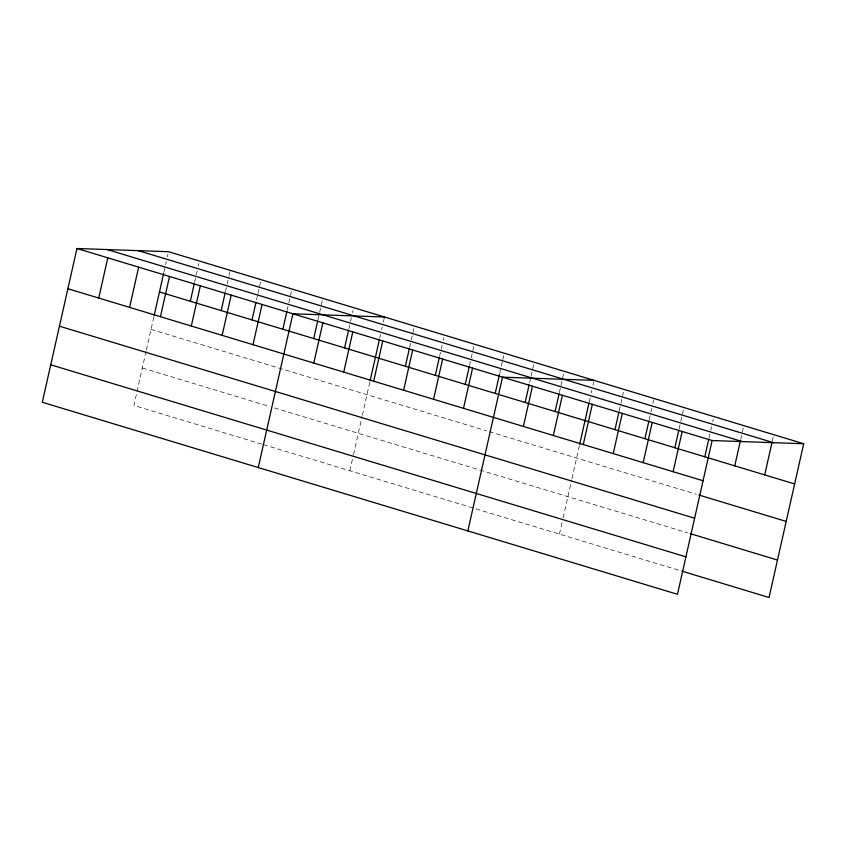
<?xml version="1.0" encoding="UTF-8"?>
<svg xmlns="http://www.w3.org/2000/svg" width="846" height="846" viewBox="0 0 846 846"><rect width="100%" height="100%" fill="white"/><g stroke="black" fill="none" stroke-linecap="round" stroke-linejoin="round"><path stroke-width="0.63" stroke-dasharray="4.23 3.17" d="M146.094 351.27L133.88 405.467L262.228 444.266M146.39 349.98L154.12 315.664M164.008 271.82L166.271 261.763M167.402 256.74L167.973 254.223M194.569 282.405L195.986 276.124M196.272 274.865L197.118 271.09M198.25 266.067L198.821 263.55M225.417 291.733L226.834 285.44M227.119 284.193L228.822 276.642M229.107 275.394L229.953 271.619M256.56 299.801L257.692 294.768M257.967 293.52L260.801 280.946M287.122 310.387L288.539 304.095M288.824 302.847L291.659 290.273M317.969 319.714L319.386 313.422M319.672 312.174L322.22 300.859M348.827 329.041L350.244 322.749M350.519 321.501L351.376 317.726M352.507 312.703L353.078 310.186M349.842 470.757L353.216 455.772M353.501 454.524L362.056 416.56M362.342 415.27L369.797 382.202M379.674 338.368L380.52 334.593M381.662 329.57L382.223 327.053M383.354 322.03L384.211 318.255M409.623 347.42L411.04 341.128M411.315 339.88L414.149 327.307M439.56 356.473L440.978 350.191M441.263 348.933L442.109 345.157M443.241 340.134L443.812 337.617M469.509 365.525L470.926 359.243M471.201 357.985L474.035 345.411M499.732 373.319L502.566 360.745M502.852 359.497L503.698 355.722M529.681 382.371L530.812 377.348M531.098 376.089L533.921 363.516M559.333 392.681L563.584 373.826M559.449 534.122L562.823 519.137M563.108 517.889L571.653 479.925M571.949 478.646L579.404 445.567M589.281 401.734L590.127 397.958M591.259 392.935L591.83 390.418M592.961 385.395L593.807 381.62M619.219 410.786L623.756 390.672M649.168 419.838L650.585 413.557M650.87 412.298L651.716 408.523M652.848 403.5L653.704 399.724M679.105 428.89L680.522 422.609M680.808 421.35L683.642 408.777M709.054 437.942L710.471 431.661M710.756 430.403L711.602 426.638M712.734 421.604L713.305 419.087M740.694 439.455L743.528 426.892M772.345 440.967L773.191 437.202M151.022 329.401L486.757 430.9M489.252 431.65L696.364 494.265M142.329 367.999L269.43 406.429M274.368 407.92L687.661 532.864M263.455 444.636L679.222 570.331"/><path stroke-width="1.27" d="M803.7 443.738L168.534 251.706L76.954 248.502L42.3 402.262L677.466 594.294L712.12 440.533L803.7 443.738L769.046 597.498L681.717 571.092M98.739 298.056L107.802 257.829M129.586 307.384L138.649 267.156M154.12 315.664L163.722 273.078M160.444 316.711L169.507 276.483M190.318 301.261L194.284 283.664M191.291 326.038L200.354 285.811M221.176 310.588L225.142 292.991M222.138 335.365L231.201 295.138M252.023 319.915L255.989 302.318M252.996 344.692L262.059 304.465M282.871 329.242L286.836 311.645M258.252 467.552L292.906 313.792L384.486 316.996M313.729 338.569L317.694 320.972M313.781 363.071L322.855 322.844M344.576 347.896L348.541 330.3M343.73 372.124L352.793 331.896M370.083 380.943L379.389 339.627M373.678 381.176L382.741 340.949M405.371 366.276L409.337 348.679M403.616 390.228L412.679 350.011M435.309 375.328L439.275 357.731M433.564 399.28L442.627 359.064M465.258 384.38L469.223 366.783M463.502 408.332L472.565 368.116M495.196 393.432L499.447 374.577M467.859 530.918L502.513 377.168L594.093 380.362M525.144 402.485L529.11 384.888M523.388 426.437L532.451 386.22M555.092 411.537L559.058 393.94M553.337 435.489L562.4 395.272M579.679 444.319L588.996 402.992M583.275 444.541L592.337 404.325M614.979 429.641L618.944 412.044M613.223 453.593L622.286 413.377M644.916 438.693L648.882 421.097M643.161 462.646L652.234 422.429M674.865 447.745L678.83 430.149M673.109 471.698L682.172 431.481M704.803 456.798L708.768 439.201M734.751 465.85L740.409 440.713M764.689 474.902L772.06 442.225M138.31 250.649L773.477 442.68M107.178 249.559L742.344 441.591M76.954 248.502L712.12 440.533M159.471 291.933L794.637 483.954M67.892 288.729L703.047 480.75M698.859 495.016L786.188 521.422M59.442 326.196L694.608 518.217M690.156 533.625L777.495 560.031M50.739 364.795L685.905 556.827"/></g></svg>
